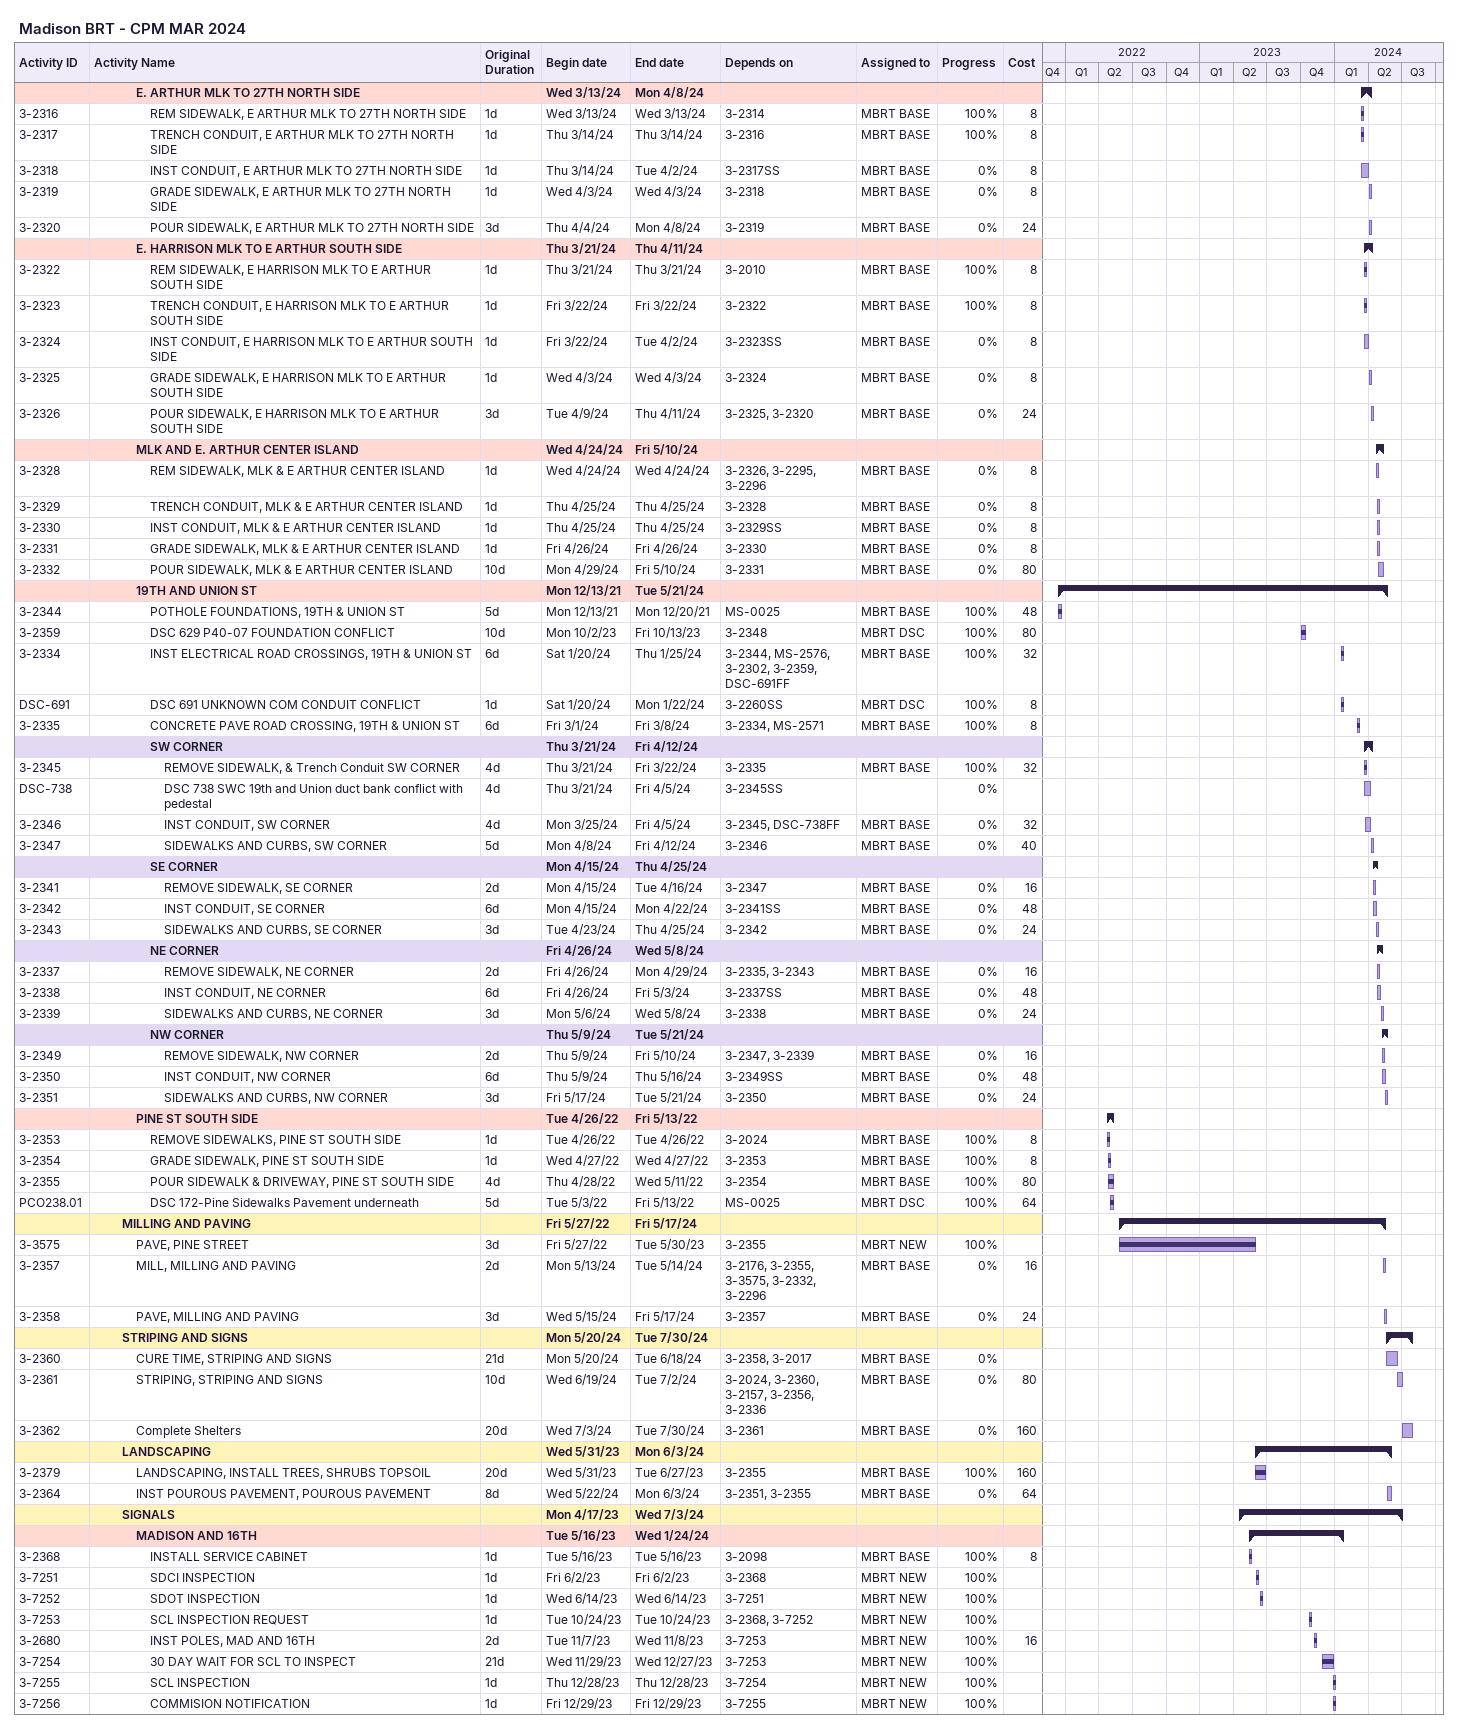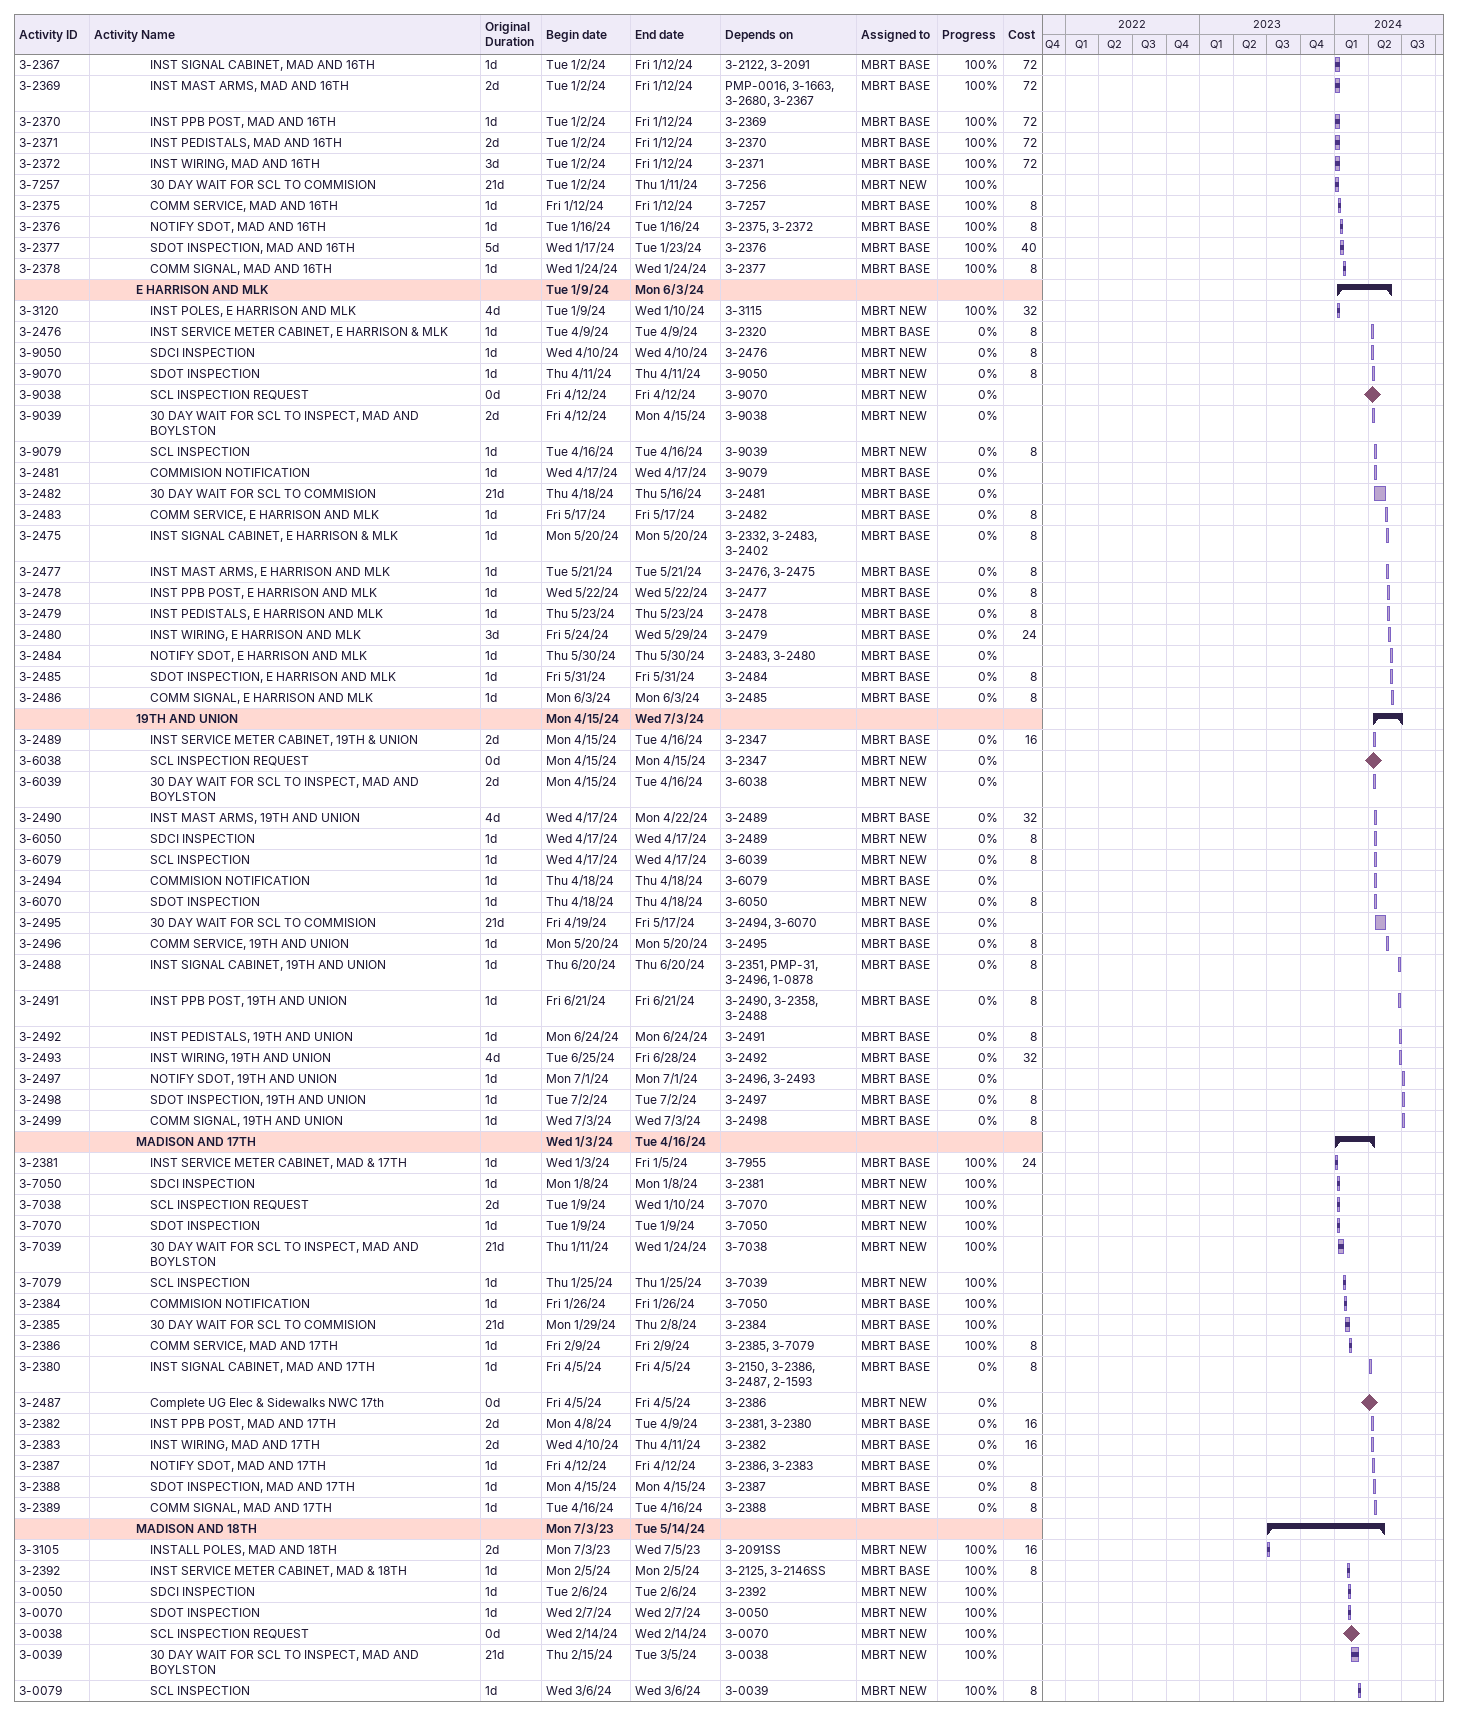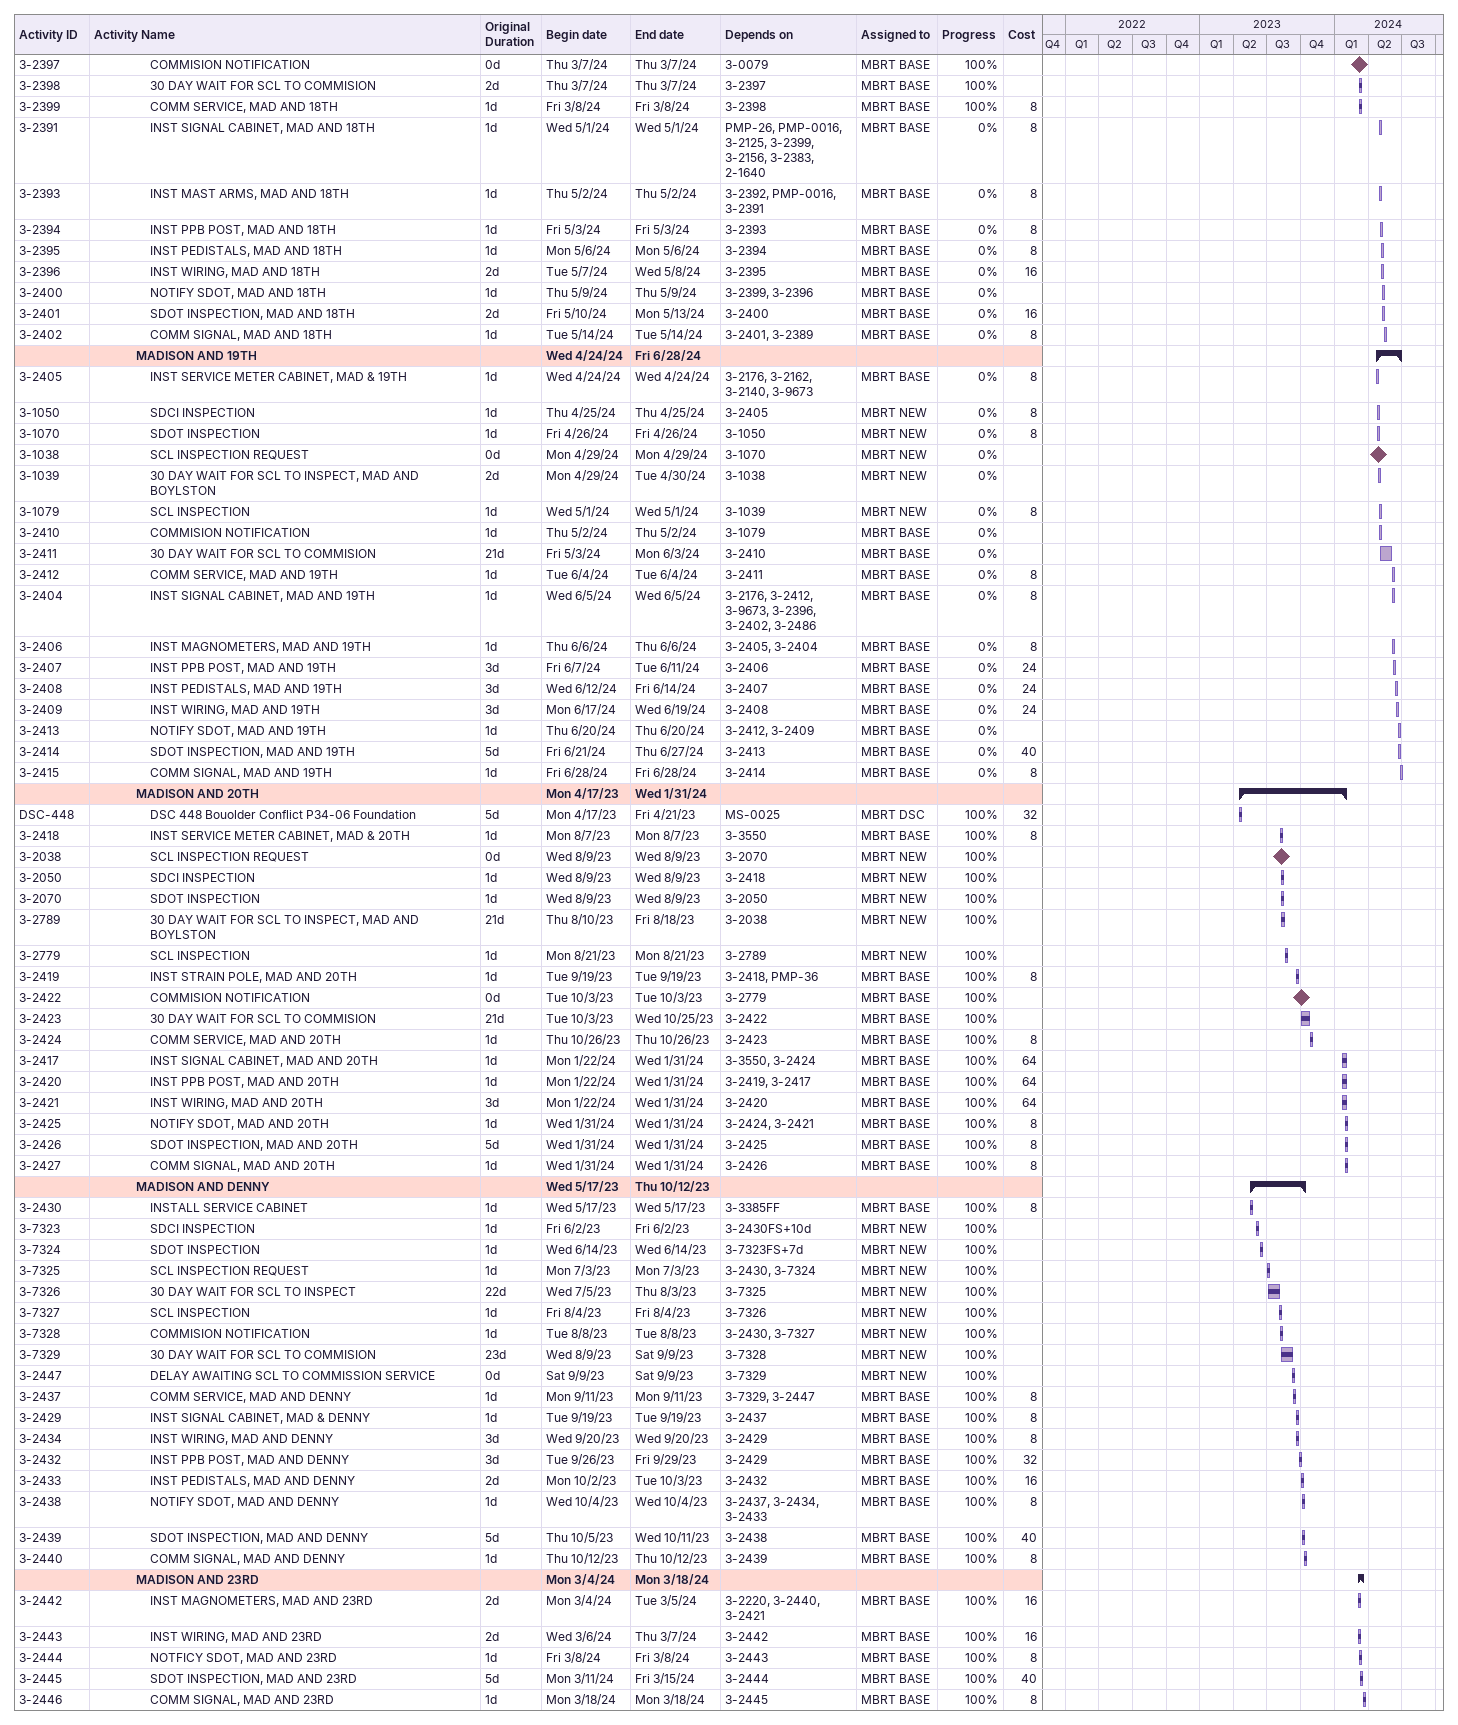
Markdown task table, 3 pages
Madison BRT - CPM MAR 2024

| ID | Level | Task | Original duration | Start | Finish | Predecessors | Resources | % complete | Cost |
|---|---|---|---|---|---|---|---|---|---|
|  | 4 | **E. ARTHUR MLK TO 27TH NORTH SIDE** |  | 2024-03-13 | 2024-04-08 |  |  |  |  |
| 3-2316 | 5 | REM SIDEWALK, E ARTHUR MLK TO 27TH NORTH SIDE | 1d | 2024-03-13 | 2024-03-13 | 3-2314 | MBRT BASE | 100 | 8 |
| 3-2317 | 5 | TRENCH CONDUIT, E ARTHUR MLK TO 27TH NORTH SIDE | 1d | 2024-03-14 | 2024-03-14 | 3-2316 | MBRT BASE | 100 | 8 |
| 3-2318 | 5 | INST CONDUIT, E ARTHUR MLK TO 27TH NORTH SIDE | 1d | 2024-03-14 | 2024-04-02 | 3-2317SS | MBRT BASE | 0 | 8 |
| 3-2319 | 5 | GRADE SIDEWALK, E ARTHUR MLK TO 27TH NORTH SIDE | 1d | 2024-04-03 | 2024-04-03 | 3-2318 | MBRT BASE | 0 | 8 |
| 3-2320 | 5 | POUR SIDEWALK, E ARTHUR MLK TO 27TH NORTH SIDE | 3d | 2024-04-04 | 2024-04-08 | 3-2319 | MBRT BASE | 0 | 24 |
|  | 4 | **E. HARRISON MLK TO E ARTHUR SOUTH SIDE** |  | 2024-03-21 | 2024-04-11 |  |  |  |  |
| 3-2322 | 5 | REM SIDEWALK, E HARRISON MLK TO E ARTHUR SOUTH SIDE | 1d | 2024-03-21 | 2024-03-21 | 3-2010 | MBRT BASE | 100 | 8 |
| 3-2323 | 5 | TRENCH CONDUIT, E HARRISON MLK TO E ARTHUR SOUTH SIDE | 1d | 2024-03-22 | 2024-03-22 | 3-2322 | MBRT BASE | 100 | 8 |
| 3-2324 | 5 | INST CONDUIT, E HARRISON MLK TO E ARTHUR SOUTH SIDE | 1d | 2024-03-22 | 2024-04-02 | 3-2323SS | MBRT BASE | 0 | 8 |
| 3-2325 | 5 | GRADE SIDEWALK, E HARRISON MLK TO E ARTHUR SOUTH SIDE | 1d | 2024-04-03 | 2024-04-03 | 3-2324 | MBRT BASE | 0 | 8 |
| 3-2326 | 5 | POUR SIDEWALK, E HARRISON MLK TO E ARTHUR SOUTH SIDE | 3d | 2024-04-09 | 2024-04-11 | 3-2325, 3-2320 | MBRT BASE | 0 | 24 |
|  | 4 | **MLK AND E. ARTHUR CENTER ISLAND** |  | 2024-04-24 | 2024-05-10 |  |  |  |  |
| 3-2328 | 5 | REM SIDEWALK, MLK & E ARTHUR CENTER ISLAND | 1d | 2024-04-24 | 2024-04-24 | 3-2326, 3-2295, 3-2296 | MBRT BASE | 0 | 8 |
| 3-2329 | 5 | TRENCH CONDUIT, MLK & E ARTHUR CENTER ISLAND | 1d | 2024-04-25 | 2024-04-25 | 3-2328 | MBRT BASE | 0 | 8 |
| 3-2330 | 5 | INST CONDUIT, MLK & E ARTHUR CENTER ISLAND | 1d | 2024-04-25 | 2024-04-25 | 3-2329SS | MBRT BASE | 0 | 8 |
| 3-2331 | 5 | GRADE SIDEWALK, MLK & E ARTHUR CENTER ISLAND | 1d | 2024-04-26 | 2024-04-26 | 3-2330 | MBRT BASE | 0 | 8 |
| 3-2332 | 5 | POUR SIDEWALK, MLK & E ARTHUR CENTER ISLAND | 10d | 2024-04-29 | 2024-05-10 | 3-2331 | MBRT BASE | 0 | 80 |
|  | 4 | **19TH AND UNION ST** |  | 2021-12-13 | 2024-05-21 |  |  |  |  |
| 3-2344 | 5 | POTHOLE FOUNDATIONS, 19TH & UNION ST | 5d | 2021-12-13 | 2021-12-20 | MS-0025 | MBRT BASE | 100 | 48 |
| 3-2359 | 5 | DSC 629 P40-07 FOUNDATION CONFLICT | 10d | 2023-10-02 | 2023-10-13 | 3-2348 | MBRT DSC | 100 | 80 |
| 3-2334 | 5 | INST ELECTRICAL ROAD CROSSINGS, 19TH & UNION ST | 6d | 2024-01-20 | 2024-01-25 | 3-2344, MS-2576, 3-2302, 3-2359, DSC-691FF | MBRT BASE | 100 | 32 |
| DSC-691 | 5 | DSC 691 UNKNOWN COM CONDUIT CONFLICT | 1d | 2024-01-20 | 2024-01-22 | 3-2260SS | MBRT DSC | 100 | 8 |
| 3-2335 | 5 | CONCRETE PAVE ROAD CROSSING, 19TH & UNION ST | 6d | 2024-03-01 | 2024-03-08 | 3-2334, MS-2571 | MBRT BASE | 100 | 8 |
|  | 5 | **SW CORNER** |  | 2024-03-21 | 2024-04-12 |  |  |  |  |
| 3-2345 | 6 | REMOVE SIDEWALK, & Trench Conduit SW CORNER | 4d | 2024-03-21 | 2024-03-22 | 3-2335 | MBRT BASE | 100 | 32 |
| DSC-738 | 6 | DSC 738 SWC 19th and Union duct bank conflict with pedestal | 4d | 2024-03-21 | 2024-04-05 | 3-2345SS |  | 0 |  |
| 3-2346 | 6 | INST CONDUIT, SW CORNER | 4d | 2024-03-25 | 2024-04-05 | 3-2345, DSC-738FF | MBRT BASE | 0 | 32 |
| 3-2347 | 6 | SIDEWALKS AND CURBS, SW CORNER | 5d | 2024-04-08 | 2024-04-12 | 3-2346 | MBRT BASE | 0 | 40 |
|  | 5 | **SE CORNER** |  | 2024-04-15 | 2024-04-25 |  |  |  |  |
| 3-2341 | 6 | REMOVE SIDEWALK, SE CORNER | 2d | 2024-04-15 | 2024-04-16 | 3-2347 | MBRT BASE | 0 | 16 |
| 3-2342 | 6 | INST CONDUIT, SE CORNER | 6d | 2024-04-15 | 2024-04-22 | 3-2341SS | MBRT BASE | 0 | 48 |
| 3-2343 | 6 | SIDEWALKS AND CURBS, SE CORNER | 3d | 2024-04-23 | 2024-04-25 | 3-2342 | MBRT BASE | 0 | 24 |
|  | 5 | **NE CORNER** |  | 2024-04-26 | 2024-05-08 |  |  |  |  |
| 3-2337 | 6 | REMOVE SIDEWALK, NE CORNER | 2d | 2024-04-26 | 2024-04-29 | 3-2335, 3-2343 | MBRT BASE | 0 | 16 |
| 3-2338 | 6 | INST CONDUIT, NE CORNER | 6d | 2024-04-26 | 2024-05-03 | 3-2337SS | MBRT BASE | 0 | 48 |
| 3-2339 | 6 | SIDEWALKS AND CURBS, NE CORNER | 3d | 2024-05-06 | 2024-05-08 | 3-2338 | MBRT BASE | 0 | 24 |
|  | 5 | **NW CORNER** |  | 2024-05-09 | 2024-05-21 |  |  |  |  |
| 3-2349 | 6 | REMOVE SIDEWALK, NW CORNER | 2d | 2024-05-09 | 2024-05-10 | 3-2347, 3-2339 | MBRT BASE | 0 | 16 |
| 3-2350 | 6 | INST CONDUIT, NW CORNER | 6d | 2024-05-09 | 2024-05-16 | 3-2349SS | MBRT BASE | 0 | 48 |
| 3-2351 | 6 | SIDEWALKS AND CURBS, NW CORNER | 3d | 2024-05-17 | 2024-05-21 | 3-2350 | MBRT BASE | 0 | 24 |
|  | 4 | **PINE ST SOUTH SIDE** |  | 2022-04-26 | 2022-05-13 |  |  |  |  |
| 3-2353 | 5 | REMOVE SIDEWALKS, PINE ST SOUTH SIDE | 1d | 2022-04-26 | 2022-04-26 | 3-2024 | MBRT BASE | 100 | 8 |
| 3-2354 | 5 | GRADE SIDEWALK, PINE ST SOUTH SIDE | 1d | 2022-04-27 | 2022-04-27 | 3-2353 | MBRT BASE | 100 | 8 |
| 3-2355 | 5 | POUR SIDEWALK & DRIVEWAY, PINE ST SOUTH SIDE | 4d | 2022-04-28 | 2022-05-11 | 3-2354 | MBRT BASE | 100 | 80 |
| PCO238.01 | 5 | DSC 172-Pine Sidewalks Pavement underneath | 5d | 2022-05-03 | 2022-05-13 | MS-0025 | MBRT DSC | 100 | 64 |
|  | 3 | **MILLING AND PAVING** |  | 2022-05-27 | 2024-05-17 |  |  |  |  |
| 3-3575 | 4 | PAVE, PINE STREET | 3d | 2022-05-27 | 2023-05-30 | 3-2355 | MBRT NEW | 100 |  |
| 3-2357 | 4 | MILL, MILLING AND PAVING | 2d | 2024-05-13 | 2024-05-14 | 3-2176, 3-2355, 3-3575, 3-2332, 3-2296 | MBRT BASE | 0 | 16 |
| 3-2358 | 4 | PAVE, MILLING AND PAVING | 3d | 2024-05-15 | 2024-05-17 | 3-2357 | MBRT BASE | 0 | 24 |
|  | 3 | **STRIPING AND SIGNS** |  | 2024-05-20 | 2024-07-30 |  |  |  |  |
| 3-2360 | 4 | CURE TIME, STRIPING AND SIGNS | 21d | 2024-05-20 | 2024-06-18 | 3-2358, 3-2017 | MBRT BASE | 0 |  |
| 3-2361 | 4 | STRIPING, STRIPING AND SIGNS | 10d | 2024-06-19 | 2024-07-02 | 3-2024, 3-2360, 3-2157, 3-2356, 3-2336 | MBRT BASE | 0 | 80 |
| 3-2362 | 4 | Complete Shelters | 20d | 2024-07-03 | 2024-07-30 | 3-2361 | MBRT BASE | 0 | 160 |
|  | 3 | **LANDSCAPING** |  | 2023-05-31 | 2024-06-03 |  |  |  |  |
| 3-2379 | 4 | LANDSCAPING, INSTALL TREES, SHRUBS TOPSOIL | 20d | 2023-05-31 | 2023-06-27 | 3-2355 | MBRT BASE | 100 | 160 |
| 3-2364 | 4 | INST POUROUS PAVEMENT, POUROUS PAVEMENT | 8d | 2024-05-22 | 2024-06-03 | 3-2351, 3-2355 | MBRT BASE | 0 | 64 |
|  | 3 | **SIGNALS** |  | 2023-04-17 | 2024-07-03 |  |  |  |  |
|  | 4 | **MADISON AND 16TH** |  | 2023-05-16 | 2024-01-24 |  |  |  |  |
| 3-2368 | 5 | INSTALL SERVICE CABINET | 1d | 2023-05-16 | 2023-05-16 | 3-2098 | MBRT BASE | 100 | 8 |
| 3-7251 | 5 | SDCI INSPECTION | 1d | 2023-06-02 | 2023-06-02 | 3-2368 | MBRT NEW | 100 |  |
| 3-7252 | 5 | SDOT INSPECTION | 1d | 2023-06-14 | 2023-06-14 | 3-7251 | MBRT NEW | 100 |  |
| 3-7253 | 5 | SCL INSPECTION REQUEST | 1d | 2023-10-24 | 2023-10-24 | 3-2368, 3-7252 | MBRT NEW | 100 |  |
| 3-2680 | 5 | INST POLES, MAD AND 16TH | 2d | 2023-11-07 | 2023-11-08 | 3-7253 | MBRT NEW | 100 | 16 |
| 3-7254 | 5 | 30 DAY WAIT FOR SCL TO INSPECT | 21d | 2023-11-29 | 2023-12-27 | 3-7253 | MBRT NEW | 100 |  |
| 3-7255 | 5 | SCL INSPECTION | 1d | 2023-12-28 | 2023-12-28 | 3-7254 | MBRT NEW | 100 |  |
| 3-7256 | 5 | COMMISION NOTIFICATION | 1d | 2023-12-29 | 2023-12-29 | 3-7255 | MBRT NEW | 100 |  |
| 3-2367 | 5 | INST SIGNAL CABINET, MAD AND 16TH | 1d | 2024-01-02 | 2024-01-12 | 3-2122, 3-2091 | MBRT BASE | 100 | 72 |
| 3-2369 | 5 | INST MAST ARMS, MAD AND 16TH | 2d | 2024-01-02 | 2024-01-12 | PMP-0016, 3-1663, 3-2680, 3-2367 | MBRT BASE | 100 | 72 |
| 3-2370 | 5 | INST PPB POST, MAD AND 16TH | 1d | 2024-01-02 | 2024-01-12 | 3-2369 | MBRT BASE | 100 | 72 |
| 3-2371 | 5 | INST PEDISTALS, MAD AND 16TH | 2d | 2024-01-02 | 2024-01-12 | 3-2370 | MBRT BASE | 100 | 72 |
| 3-2372 | 5 | INST WIRING, MAD AND 16TH | 3d | 2024-01-02 | 2024-01-12 | 3-2371 | MBRT BASE | 100 | 72 |
| 3-7257 | 5 | 30 DAY WAIT FOR SCL TO COMMISION | 21d | 2024-01-02 | 2024-01-11 | 3-7256 | MBRT NEW | 100 |  |
| 3-2375 | 5 | COMM SERVICE, MAD AND 16TH | 1d | 2024-01-12 | 2024-01-12 | 3-7257 | MBRT BASE | 100 | 8 |
| 3-2376 | 5 | NOTIFY SDOT, MAD AND 16TH | 1d | 2024-01-16 | 2024-01-16 | 3-2375, 3-2372 | MBRT BASE | 100 | 8 |
| 3-2377 | 5 | SDOT INSPECTION, MAD AND 16TH | 5d | 2024-01-17 | 2024-01-23 | 3-2376 | MBRT BASE | 100 | 40 |
| 3-2378 | 5 | COMM SIGNAL, MAD AND 16TH | 1d | 2024-01-24 | 2024-01-24 | 3-2377 | MBRT BASE | 100 | 8 |
|  | 4 | **E HARRISON AND MLK** |  | 2024-01-09 | 2024-06-03 |  |  |  |  |
| 3-3120 | 5 | INST POLES, E HARRISON AND MLK | 4d | 2024-01-09 | 2024-01-10 | 3-3115 | MBRT NEW | 100 | 32 |
| 3-2476 | 5 | INST SERVICE METER CABINET, E HARRISON & MLK | 1d | 2024-04-09 | 2024-04-09 | 3-2320 | MBRT BASE | 0 | 8 |
| 3-9050 | 5 | SDCI INSPECTION | 1d | 2024-04-10 | 2024-04-10 | 3-2476 | MBRT NEW | 0 | 8 |
| 3-9070 | 5 | SDOT INSPECTION | 1d | 2024-04-11 | 2024-04-11 | 3-9050 | MBRT NEW | 0 | 8 |
| 3-9038 | 5 | SCL INSPECTION REQUEST | 0d | 2024-04-12 | 2024-04-12 | 3-9070 | MBRT NEW | 0 |  |
| 3-9039 | 5 | 30 DAY WAIT FOR SCL TO INSPECT, MAD AND BOYLSTON | 2d | 2024-04-12 | 2024-04-15 | 3-9038 | MBRT NEW | 0 |  |
| 3-9079 | 5 | SCL INSPECTION | 1d | 2024-04-16 | 2024-04-16 | 3-9039 | MBRT NEW | 0 | 8 |
| 3-2481 | 5 | COMMISION NOTIFICATION | 1d | 2024-04-17 | 2024-04-17 | 3-9079 | MBRT BASE | 0 |  |
| 3-2482 | 5 | 30 DAY WAIT FOR SCL TO COMMISION | 21d | 2024-04-18 | 2024-05-16 | 3-2481 | MBRT BASE | 0 |  |
| 3-2483 | 5 | COMM SERVICE, E HARRISON AND MLK | 1d | 2024-05-17 | 2024-05-17 | 3-2482 | MBRT BASE | 0 | 8 |
| 3-2475 | 5 | INST SIGNAL CABINET, E HARRISON & MLK | 1d | 2024-05-20 | 2024-05-20 | 3-2332, 3-2483, 3-2402 | MBRT BASE | 0 | 8 |
| 3-2477 | 5 | INST MAST ARMS, E HARRISON AND MLK | 1d | 2024-05-21 | 2024-05-21 | 3-2476, 3-2475 | MBRT BASE | 0 | 8 |
| 3-2478 | 5 | INST PPB POST, E HARRISON AND MLK | 1d | 2024-05-22 | 2024-05-22 | 3-2477 | MBRT BASE | 0 | 8 |
| 3-2479 | 5 | INST PEDISTALS, E HARRISON AND MLK | 1d | 2024-05-23 | 2024-05-23 | 3-2478 | MBRT BASE | 0 | 8 |
| 3-2480 | 5 | INST WIRING, E HARRISON AND MLK | 3d | 2024-05-24 | 2024-05-29 | 3-2479 | MBRT BASE | 0 | 24 |
| 3-2484 | 5 | NOTIFY SDOT, E HARRISON AND MLK | 1d | 2024-05-30 | 2024-05-30 | 3-2483, 3-2480 | MBRT BASE | 0 |  |
| 3-2485 | 5 | SDOT INSPECTION, E HARRISON AND MLK | 1d | 2024-05-31 | 2024-05-31 | 3-2484 | MBRT BASE | 0 | 8 |
| 3-2486 | 5 | COMM SIGNAL, E HARRISON AND MLK | 1d | 2024-06-03 | 2024-06-03 | 3-2485 | MBRT BASE | 0 | 8 |
|  | 4 | **19TH AND UNION** |  | 2024-04-15 | 2024-07-03 |  |  |  |  |
| 3-2489 | 5 | INST SERVICE METER CABINET, 19TH & UNION | 2d | 2024-04-15 | 2024-04-16 | 3-2347 | MBRT BASE | 0 | 16 |
| 3-6038 | 5 | SCL INSPECTION REQUEST | 0d | 2024-04-15 | 2024-04-15 | 3-2347 | MBRT NEW | 0 |  |
| 3-6039 | 5 | 30 DAY WAIT FOR SCL TO INSPECT, MAD AND BOYLSTON | 2d | 2024-04-15 | 2024-04-16 | 3-6038 | MBRT NEW | 0 |  |
| 3-2490 | 5 | INST MAST ARMS, 19TH AND UNION | 4d | 2024-04-17 | 2024-04-22 | 3-2489 | MBRT BASE | 0 | 32 |
| 3-6050 | 5 | SDCI INSPECTION | 1d | 2024-04-17 | 2024-04-17 | 3-2489 | MBRT NEW | 0 | 8 |
| 3-6079 | 5 | SCL INSPECTION | 1d | 2024-04-17 | 2024-04-17 | 3-6039 | MBRT NEW | 0 | 8 |
| 3-2494 | 5 | COMMISION NOTIFICATION | 1d | 2024-04-18 | 2024-04-18 | 3-6079 | MBRT BASE | 0 |  |
| 3-6070 | 5 | SDOT INSPECTION | 1d | 2024-04-18 | 2024-04-18 | 3-6050 | MBRT NEW | 0 | 8 |
| 3-2495 | 5 | 30 DAY WAIT FOR SCL TO COMMISION | 21d | 2024-04-19 | 2024-05-17 | 3-2494, 3-6070 | MBRT BASE | 0 |  |
| 3-2496 | 5 | COMM SERVICE, 19TH AND UNION | 1d | 2024-05-20 | 2024-05-20 | 3-2495 | MBRT BASE | 0 | 8 |
| 3-2488 | 5 | INST SIGNAL CABINET, 19TH AND UNION | 1d | 2024-06-20 | 2024-06-20 | 3-2351, PMP-31, 3-2496, 1-0878 | MBRT BASE | 0 | 8 |
| 3-2491 | 5 | INST PPB POST, 19TH AND UNION | 1d | 2024-06-21 | 2024-06-21 | 3-2490, 3-2358, 3-2488 | MBRT BASE | 0 | 8 |
| 3-2492 | 5 | INST PEDISTALS, 19TH AND UNION | 1d | 2024-06-24 | 2024-06-24 | 3-2491 | MBRT BASE | 0 | 8 |
| 3-2493 | 5 | INST WIRING, 19TH AND UNION | 4d | 2024-06-25 | 2024-06-28 | 3-2492 | MBRT BASE | 0 | 32 |
| 3-2497 | 5 | NOTIFY SDOT, 19TH AND UNION | 1d | 2024-07-01 | 2024-07-01 | 3-2496, 3-2493 | MBRT BASE | 0 |  |
| 3-2498 | 5 | SDOT INSPECTION, 19TH AND UNION | 1d | 2024-07-02 | 2024-07-02 | 3-2497 | MBRT BASE | 0 | 8 |
| 3-2499 | 5 | COMM SIGNAL, 19TH AND UNION | 1d | 2024-07-03 | 2024-07-03 | 3-2498 | MBRT BASE | 0 | 8 |
|  | 4 | **MADISON AND 17TH** |  | 2024-01-03 | 2024-04-16 |  |  |  |  |
| 3-2381 | 5 | INST SERVICE METER CABINET, MAD & 17TH | 1d | 2024-01-03 | 2024-01-05 | 3-7955 | MBRT BASE | 100 | 24 |
| 3-7050 | 5 | SDCI INSPECTION | 1d | 2024-01-08 | 2024-01-08 | 3-2381 | MBRT NEW | 100 |  |
| 3-7038 | 5 | SCL INSPECTION REQUEST | 2d | 2024-01-09 | 2024-01-10 | 3-7070 | MBRT NEW | 100 |  |
| 3-7070 | 5 | SDOT INSPECTION | 1d | 2024-01-09 | 2024-01-09 | 3-7050 | MBRT NEW | 100 |  |
| 3-7039 | 5 | 30 DAY WAIT FOR SCL TO INSPECT, MAD AND BOYLSTON | 21d | 2024-01-11 | 2024-01-24 | 3-7038 | MBRT NEW | 100 |  |
| 3-7079 | 5 | SCL INSPECTION | 1d | 2024-01-25 | 2024-01-25 | 3-7039 | MBRT NEW | 100 |  |
| 3-2384 | 5 | COMMISION NOTIFICATION | 1d | 2024-01-26 | 2024-01-26 | 3-7050 | MBRT BASE | 100 |  |
| 3-2385 | 5 | 30 DAY WAIT FOR SCL TO COMMISION | 21d | 2024-01-29 | 2024-02-08 | 3-2384 | MBRT BASE | 100 |  |
| 3-2386 | 5 | COMM SERVICE, MAD AND 17TH | 1d | 2024-02-09 | 2024-02-09 | 3-2385, 3-7079 | MBRT BASE | 100 | 8 |
| 3-2380 | 5 | INST SIGNAL CABINET, MAD AND 17TH | 1d | 2024-04-05 | 2024-04-05 | 3-2150, 3-2386, 3-2487, 2-1593 | MBRT BASE | 0 | 8 |
| 3-2487 | 5 | Complete UG Elec & Sidewalks NWC 17th | 0d | 2024-04-05 | 2024-04-05 | 3-2386 | MBRT NEW | 0 |  |
| 3-2382 | 5 | INST PPB POST, MAD AND 17TH | 2d | 2024-04-08 | 2024-04-09 | 3-2381, 3-2380 | MBRT BASE | 0 | 16 |
| 3-2383 | 5 | INST WIRING, MAD AND 17TH | 2d | 2024-04-10 | 2024-04-11 | 3-2382 | MBRT BASE | 0 | 16 |
| 3-2387 | 5 | NOTIFY SDOT, MAD AND 17TH | 1d | 2024-04-12 | 2024-04-12 | 3-2386, 3-2383 | MBRT BASE | 0 |  |
| 3-2388 | 5 | SDOT INSPECTION, MAD AND 17TH | 1d | 2024-04-15 | 2024-04-15 | 3-2387 | MBRT BASE | 0 | 8 |
| 3-2389 | 5 | COMM SIGNAL, MAD AND 17TH | 1d | 2024-04-16 | 2024-04-16 | 3-2388 | MBRT BASE | 0 | 8 |
|  | 4 | **MADISON AND 18TH** |  | 2023-07-03 | 2024-05-14 |  |  |  |  |
| 3-3105 | 5 | INSTALL POLES, MAD AND 18TH | 2d | 2023-07-03 | 2023-07-05 | 3-2091SS | MBRT NEW | 100 | 16 |
| 3-2392 | 5 | INST SERVICE METER CABINET, MAD & 18TH | 1d | 2024-02-05 | 2024-02-05 | 3-2125, 3-2146SS | MBRT BASE | 100 | 8 |
| 3-0050 | 5 | SDCI INSPECTION | 1d | 2024-02-06 | 2024-02-06 | 3-2392 | MBRT NEW | 100 |  |
| 3-0070 | 5 | SDOT INSPECTION | 1d | 2024-02-07 | 2024-02-07 | 3-0050 | MBRT NEW | 100 |  |
| 3-0038 | 5 | SCL INSPECTION REQUEST | 0d | 2024-02-14 | 2024-02-14 | 3-0070 | MBRT NEW | 100 |  |
| 3-0039 | 5 | 30 DAY WAIT FOR SCL TO INSPECT, MAD AND BOYLSTON | 21d | 2024-02-15 | 2024-03-05 | 3-0038 | MBRT NEW | 100 |  |
| 3-0079 | 5 | SCL INSPECTION | 1d | 2024-03-06 | 2024-03-06 | 3-0039 | MBRT NEW | 100 | 8 |
| 3-2397 | 5 | COMMISION NOTIFICATION | 0d | 2024-03-07 | 2024-03-07 | 3-0079 | MBRT BASE | 100 |  |
| 3-2398 | 5 | 30 DAY WAIT FOR SCL TO COMMISION | 2d | 2024-03-07 | 2024-03-07 | 3-2397 | MBRT BASE | 100 |  |
| 3-2399 | 5 | COMM SERVICE, MAD AND 18TH | 1d | 2024-03-08 | 2024-03-08 | 3-2398 | MBRT BASE | 100 | 8 |
| 3-2391 | 5 | INST SIGNAL CABINET, MAD AND 18TH | 1d | 2024-05-01 | 2024-05-01 | PMP-26, PMP-0016, 3-2125, 3-2399, 3-2156, 3-2383, 2-1640 | MBRT BASE | 0 | 8 |
| 3-2393 | 5 | INST MAST ARMS, MAD AND 18TH | 1d | 2024-05-02 | 2024-05-02 | 3-2392, PMP-0016, 3-2391 | MBRT BASE | 0 | 8 |
| 3-2394 | 5 | INST PPB POST, MAD AND 18TH | 1d | 2024-05-03 | 2024-05-03 | 3-2393 | MBRT BASE | 0 | 8 |
| 3-2395 | 5 | INST PEDISTALS, MAD AND 18TH | 1d | 2024-05-06 | 2024-05-06 | 3-2394 | MBRT BASE | 0 | 8 |
| 3-2396 | 5 | INST WIRING, MAD AND 18TH | 2d | 2024-05-07 | 2024-05-08 | 3-2395 | MBRT BASE | 0 | 16 |
| 3-2400 | 5 | NOTIFY SDOT, MAD AND 18TH | 1d | 2024-05-09 | 2024-05-09 | 3-2399, 3-2396 | MBRT BASE | 0 |  |
| 3-2401 | 5 | SDOT INSPECTION, MAD AND 18TH | 2d | 2024-05-10 | 2024-05-13 | 3-2400 | MBRT BASE | 0 | 16 |
| 3-2402 | 5 | COMM SIGNAL, MAD AND 18TH | 1d | 2024-05-14 | 2024-05-14 | 3-2401, 3-2389 | MBRT BASE | 0 | 8 |
|  | 4 | **MADISON AND 19TH** |  | 2024-04-24 | 2024-06-28 |  |  |  |  |
| 3-2405 | 5 | INST SERVICE METER CABINET, MAD & 19TH | 1d | 2024-04-24 | 2024-04-24 | 3-2176, 3-2162, 3-2140, 3-9673 | MBRT BASE | 0 | 8 |
| 3-1050 | 5 | SDCI INSPECTION | 1d | 2024-04-25 | 2024-04-25 | 3-2405 | MBRT NEW | 0 | 8 |
| 3-1070 | 5 | SDOT INSPECTION | 1d | 2024-04-26 | 2024-04-26 | 3-1050 | MBRT NEW | 0 | 8 |
| 3-1038 | 5 | SCL INSPECTION REQUEST | 0d | 2024-04-29 | 2024-04-29 | 3-1070 | MBRT NEW | 0 |  |
| 3-1039 | 5 | 30 DAY WAIT FOR SCL TO INSPECT, MAD AND BOYLSTON | 2d | 2024-04-29 | 2024-04-30 | 3-1038 | MBRT NEW | 0 |  |
| 3-1079 | 5 | SCL INSPECTION | 1d | 2024-05-01 | 2024-05-01 | 3-1039 | MBRT NEW | 0 | 8 |
| 3-2410 | 5 | COMMISION NOTIFICATION | 1d | 2024-05-02 | 2024-05-02 | 3-1079 | MBRT BASE | 0 |  |
| 3-2411 | 5 | 30 DAY WAIT FOR SCL TO COMMISION | 21d | 2024-05-03 | 2024-06-03 | 3-2410 | MBRT BASE | 0 |  |
| 3-2412 | 5 | COMM SERVICE, MAD AND 19TH | 1d | 2024-06-04 | 2024-06-04 | 3-2411 | MBRT BASE | 0 | 8 |
| 3-2404 | 5 | INST SIGNAL CABINET, MAD AND 19TH | 1d | 2024-06-05 | 2024-06-05 | 3-2176, 3-2412, 3-9673, 3-2396, 3-2402, 3-2486 | MBRT BASE | 0 | 8 |
| 3-2406 | 5 | INST MAGNOMETERS, MAD AND 19TH | 1d | 2024-06-06 | 2024-06-06 | 3-2405, 3-2404 | MBRT BASE | 0 | 8 |
| 3-2407 | 5 | INST PPB POST, MAD AND 19TH | 3d | 2024-06-07 | 2024-06-11 | 3-2406 | MBRT BASE | 0 | 24 |
| 3-2408 | 5 | INST PEDISTALS, MAD AND 19TH | 3d | 2024-06-12 | 2024-06-14 | 3-2407 | MBRT BASE | 0 | 24 |
| 3-2409 | 5 | INST WIRING, MAD AND 19TH | 3d | 2024-06-17 | 2024-06-19 | 3-2408 | MBRT BASE | 0 | 24 |
| 3-2413 | 5 | NOTIFY SDOT, MAD AND 19TH | 1d | 2024-06-20 | 2024-06-20 | 3-2412, 3-2409 | MBRT BASE | 0 |  |
| 3-2414 | 5 | SDOT INSPECTION, MAD AND 19TH | 5d | 2024-06-21 | 2024-06-27 | 3-2413 | MBRT BASE | 0 | 40 |
| 3-2415 | 5 | COMM SIGNAL, MAD AND 19TH | 1d | 2024-06-28 | 2024-06-28 | 3-2414 | MBRT BASE | 0 | 8 |
|  | 4 | **MADISON AND 20TH** |  | 2023-04-17 | 2024-01-31 |  |  |  |  |
| DSC-448 | 5 | DSC 448 Bouolder Conflict P34-06 Foundation | 5d | 2023-04-17 | 2023-04-21 | MS-0025 | MBRT DSC | 100 | 32 |
| 3-2418 | 5 | INST SERVICE METER CABINET, MAD & 20TH | 1d | 2023-08-07 | 2023-08-07 | 3-3550 | MBRT BASE | 100 | 8 |
| 3-2038 | 5 | SCL INSPECTION REQUEST | 0d | 2023-08-09 | 2023-08-09 | 3-2070 | MBRT NEW | 100 |  |
| 3-2050 | 5 | SDCI INSPECTION | 1d | 2023-08-09 | 2023-08-09 | 3-2418 | MBRT NEW | 100 |  |
| 3-2070 | 5 | SDOT INSPECTION | 1d | 2023-08-09 | 2023-08-09 | 3-2050 | MBRT NEW | 100 |  |
| 3-2789 | 5 | 30 DAY WAIT FOR SCL TO INSPECT, MAD AND BOYLSTON | 21d | 2023-08-10 | 2023-08-18 | 3-2038 | MBRT NEW | 100 |  |
| 3-2779 | 5 | SCL INSPECTION | 1d | 2023-08-21 | 2023-08-21 | 3-2789 | MBRT NEW | 100 |  |
| 3-2419 | 5 | INST STRAIN POLE, MAD AND 20TH | 1d | 2023-09-19 | 2023-09-19 | 3-2418, PMP-36 | MBRT BASE | 100 | 8 |
| 3-2422 | 5 | COMMISION NOTIFICATION | 0d | 2023-10-03 | 2023-10-03 | 3-2779 | MBRT BASE | 100 |  |
| 3-2423 | 5 | 30 DAY WAIT FOR SCL TO COMMISION | 21d | 2023-10-03 | 2023-10-25 | 3-2422 | MBRT BASE | 100 |  |
| 3-2424 | 5 | COMM SERVICE, MAD AND 20TH | 1d | 2023-10-26 | 2023-10-26 | 3-2423 | MBRT BASE | 100 | 8 |
| 3-2417 | 5 | INST SIGNAL CABINET, MAD AND 20TH | 1d | 2024-01-22 | 2024-01-31 | 3-3550, 3-2424 | MBRT BASE | 100 | 64 |
| 3-2420 | 5 | INST PPB POST, MAD AND 20TH | 1d | 2024-01-22 | 2024-01-31 | 3-2419, 3-2417 | MBRT BASE | 100 | 64 |
| 3-2421 | 5 | INST WIRING, MAD AND 20TH | 3d | 2024-01-22 | 2024-01-31 | 3-2420 | MBRT BASE | 100 | 64 |
| 3-2425 | 5 | NOTIFY SDOT, MAD AND 20TH | 1d | 2024-01-31 | 2024-01-31 | 3-2424, 3-2421 | MBRT BASE | 100 | 8 |
| 3-2426 | 5 | SDOT INSPECTION, MAD AND 20TH | 5d | 2024-01-31 | 2024-01-31 | 3-2425 | MBRT BASE | 100 | 8 |
| 3-2427 | 5 | COMM SIGNAL, MAD AND 20TH | 1d | 2024-01-31 | 2024-01-31 | 3-2426 | MBRT BASE | 100 | 8 |
|  | 4 | **MADISON AND DENNY** |  | 2023-05-17 | 2023-10-12 |  |  |  |  |
| 3-2430 | 5 | INSTALL SERVICE CABINET | 1d | 2023-05-17 | 2023-05-17 | 3-3385FF | MBRT BASE | 100 | 8 |
| 3-7323 | 5 | SDCI INSPECTION | 1d | 2023-06-02 | 2023-06-02 | 3-2430FS+10d | MBRT NEW | 100 |  |
| 3-7324 | 5 | SDOT INSPECTION | 1d | 2023-06-14 | 2023-06-14 | 3-7323FS+7d | MBRT NEW | 100 |  |
| 3-7325 | 5 | SCL INSPECTION REQUEST | 1d | 2023-07-03 | 2023-07-03 | 3-2430, 3-7324 | MBRT NEW | 100 |  |
| 3-7326 | 5 | 30 DAY WAIT FOR SCL TO INSPECT | 22d | 2023-07-05 | 2023-08-03 | 3-7325 | MBRT NEW | 100 |  |
| 3-7327 | 5 | SCL INSPECTION | 1d | 2023-08-04 | 2023-08-04 | 3-7326 | MBRT NEW | 100 |  |
| 3-7328 | 5 | COMMISION NOTIFICATION | 1d | 2023-08-08 | 2023-08-08 | 3-2430, 3-7327 | MBRT NEW | 100 |  |
| 3-7329 | 5 | 30 DAY WAIT FOR SCL TO COMMISION | 23d | 2023-08-09 | 2023-09-09 | 3-7328 | MBRT NEW | 100 |  |
| 3-2447 | 5 | DELAY AWAITING SCL TO COMMISSION SERVICE | 0d | 2023-09-09 | 2023-09-09 | 3-7329 | MBRT NEW | 100 |  |
| 3-2437 | 5 | COMM SERVICE, MAD AND DENNY | 1d | 2023-09-11 | 2023-09-11 | 3-7329, 3-2447 | MBRT BASE | 100 | 8 |
| 3-2429 | 5 | INST SIGNAL CABINET, MAD & DENNY | 1d | 2023-09-19 | 2023-09-19 | 3-2437 | MBRT BASE | 100 | 8 |
| 3-2434 | 5 | INST WIRING, MAD AND DENNY | 3d | 2023-09-20 | 2023-09-20 | 3-2429 | MBRT BASE | 100 | 8 |
| 3-2432 | 5 | INST PPB POST, MAD AND DENNY | 3d | 2023-09-26 | 2023-09-29 | 3-2429 | MBRT BASE | 100 | 32 |
| 3-2433 | 5 | INST PEDISTALS, MAD AND DENNY | 2d | 2023-10-02 | 2023-10-03 | 3-2432 | MBRT BASE | 100 | 16 |
| 3-2438 | 5 | NOTIFY SDOT, MAD AND DENNY | 1d | 2023-10-04 | 2023-10-04 | 3-2437, 3-2434, 3-2433 | MBRT BASE | 100 | 8 |
| 3-2439 | 5 | SDOT INSPECTION, MAD AND DENNY | 5d | 2023-10-05 | 2023-10-11 | 3-2438 | MBRT BASE | 100 | 40 |
| 3-2440 | 5 | COMM SIGNAL, MAD AND DENNY | 1d | 2023-10-12 | 2023-10-12 | 3-2439 | MBRT BASE | 100 | 8 |
|  | 4 | **MADISON AND 23RD** |  | 2024-03-04 | 2024-03-18 |  |  |  |  |
| 3-2442 | 5 | INST MAGNOMETERS, MAD AND 23RD | 2d | 2024-03-04 | 2024-03-05 | 3-2220, 3-2440, 3-2421 | MBRT BASE | 100 | 16 |
| 3-2443 | 5 | INST WIRING, MAD AND 23RD | 2d | 2024-03-06 | 2024-03-07 | 3-2442 | MBRT BASE | 100 | 16 |
| 3-2444 | 5 | NOTFICY SDOT, MAD AND 23RD | 1d | 2024-03-08 | 2024-03-08 | 3-2443 | MBRT BASE | 100 | 8 |
| 3-2445 | 5 | SDOT INSPECTION, MAD AND 23RD | 5d | 2024-03-11 | 2024-03-15 | 3-2444 | MBRT BASE | 100 | 40 |
| 3-2446 | 5 | COMM SIGNAL, MAD AND 23RD | 1d | 2024-03-18 | 2024-03-18 | 3-2445 | MBRT BASE | 100 | 8 |
